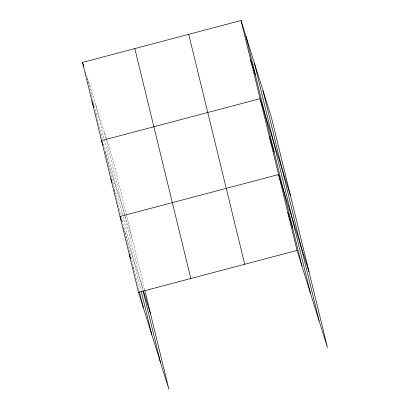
<?xml version="1.0" encoding="UTF-8"?>
<svg xmlns="http://www.w3.org/2000/svg" width="410" height="410" viewBox="0 0 410 410"><rect width="100%" height="100%" fill="white"/><g stroke="black" fill="none" stroke-linecap="round" stroke-linejoin="round"><path stroke-width="0.31" stroke-dasharray="2.05 1.54" d="M85.5 71.95L112.96 159.577L126.26 214.174M95.766 113.421L96.698 116.399M105.098 151.91L131.999 237.749M114.339 189.85L115.646 194.022L103.084 142.434M123.579 227.786L124.886 231.957L121.401 217.654M125.076 232.557L143.162 290.27M133.194 266.915L134.126 269.893L125.04 232.578M126.408 214.794L144.725 289.993M104.514 132.625L105.877 138.211M106.026 138.831L124.768 215.778M124.917 216.398L142.941 290.408M95.812 104.863L104.125 138.985M104.273 139.605L122.882 215.993M123.031 216.618L141.06 290.628M87.366 77.91L102.326 139.333M115.799 194.642L120.796 215.168M134.28 270.518L139.277 291.038"/><path stroke-width="0.61" d="M144.873 290.613L168.961 389.5L138.513 292.34L82.512 62.417L241.039 20.5L271.487 117.66L327.487 347.583L297.04 250.423L241.039 20.5M138.513 292.34L297.04 250.423M250.561 59.588L255.415 75.076M290.526 195.831L260.078 98.672L101.552 140.589L103.048 145.36M269.319 136.612L274.172 152.105M309.007 271.707L278.559 174.547L120.033 216.465L121.524 221.231M287.799 212.488L292.653 227.975M82.512 62.417L83.819 66.589M92.035 101.506L93.711 106.867M110.792 178.529L112.099 182.701M143.346 290.869L150.48 313.624M129.273 254.405L130.58 258.572M263.041 90.707L319.041 320.63M254.338 62.94L310.339 292.863M245.892 35.993L301.893 265.916M188.728 34.332L244.724 264.255M134.828 48.585L190.824 278.508M143.095 291.028L160.515 362.548M141.209 291.249L151.813 334.78M139.431 291.664L143.367 307.833"/></g></svg>
